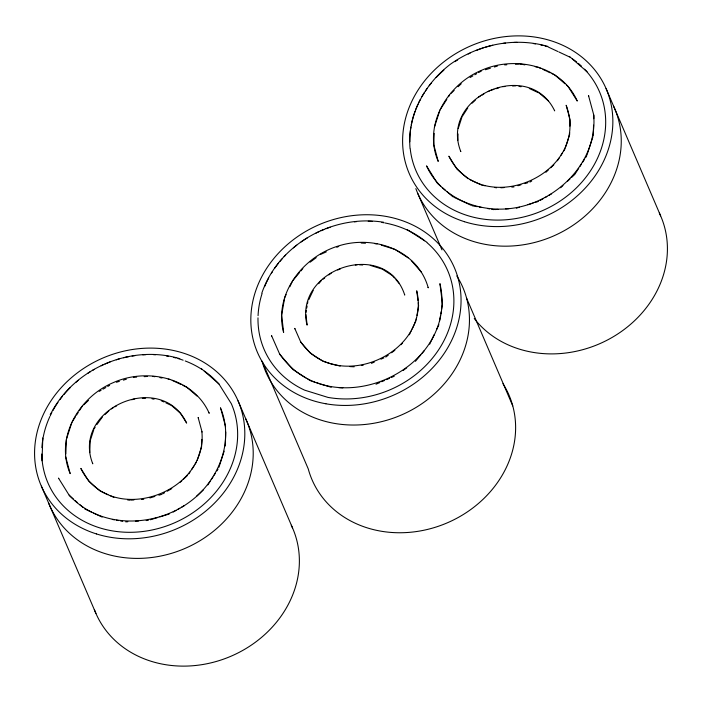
<?xml version="1.0" encoding="UTF-8"?>
<svg xmlns="http://www.w3.org/2000/svg" width="702" height="702" viewBox="0 0 702 702"><rect width="100%" height="100%" fill="white"/><g stroke="black" fill="none" stroke-linecap="round" stroke-linejoin="round"><path stroke-width="1.05" d="M42.006 460.793L42.813 437.653M65.856 453.896L66.357 439.443M89.777 452.597L90.189 440.751M201.86 431.528C208.134 494.559 109.31 527.667 80.835 468.401L88.785 481.203L99.991 490.926M201.825 439.443L201.571 446.849L197.174 460.38M225.219 445.981L225.702 431.993M410.047 148.57C407.169 115.497 424.499 84.029 450.359 64.259C478.334 44.366 514.601 36.837 547.823 46.42M434.178 133.415L433.783 144.77L438.215 161.407L437.995 160.898C422.981 124.991 447.341 84.6 481.247 70.437C514.785 55.344 560.942 65.093 577.044 100.553L577.263 101.062L568.093 86.486L566.532 85.126M457.818 140.374L458.046 133.906M569.682 132.502L569.603 134.626L565.215 148.157M569.901 126.158L570.121 119.814L566.163 105.274C591.821 173.938 481.581 221.639 448.876 156.177L456.827 168.98L468.032 178.703M593.673 114.952C597.753 160.565 559.266 199.833 516.119 207.669C481.344 214.11 441.707 199.35 426.526 165.874L437.425 183.362L440.68 186.197M593.181 135.916L593.559 125.149M593.778 118.691L593.892 115.461L588.513 95.577L588.732 96.086M305.975 312.416L306.353 310.258M306.73 308.099L307.107 305.94M307.485 303.79L307.862 301.632M416.207 319.603L416.576 317.488M416.944 315.373L418.611 305.844L418.243 302.729M439.478 321.463L440.417 316.075M440.795 313.917L441.172 311.767M441.549 309.608L442.488 304.22L439.943 283.643C459.915 371.016 330.291 427.421 279.563 353.826M66.681 438.425L71.964 422.156M90.505 439.777L93.664 430.054M218.936 467.26L224.166 451.158M434.389 127.22L439.671 110.951M458.231 128.527L462.013 116.857M586.977 155.037L592.857 136.916M261.846 293.059C278.641 243.971 333.108 214.013 383.704 222.271M286.109 294.603L284.714 297.56L281.642 315.128L283.643 332.353L283.424 331.844C273.938 293.875 302.904 256.616 338.496 245.946C373.569 234.696 417.778 249.965 428.238 287.82L428.018 287.311M289.838 286.741L292.172 281.818M308.748 299.745L313.206 290.347M409.336 334.766L411.118 331.002M412.013 329.124L416.023 320.665M429.685 344.173L434.301 334.433M436.609 329.563L438.917 324.693M50.202 414.882C73.245 368.647 130.291 343.954 179.791 358.643M72.534 421.279L75.368 416.883M76.509 415.128L78.212 412.486M79.344 410.731L82.187 406.335M93.971 429.08L95.13 427.299M96.85 424.631L102.466 416.9M188.785 473.885L189.944 472.104M191.664 469.436L193.963 465.874M195.112 464.092L196.262 462.311M439.996 109.942L446.814 99.386M448.517 96.744L449.657 94.989M207.836 484.95L210.1 481.44M211.241 479.685L212.943 477.053M214.075 475.298L215.207 473.534M216.909 470.902L218.041 469.147M462.592 115.97L467.769 107.959M557.406 160.776L559.125 158.099M560.854 155.432L562.574 152.764M563.724 150.983L564.873 149.201M578.711 168.34L574.736 174.491L571.603 177.439M579.843 166.585L581.546 163.952M582.678 162.188L584.38 159.556M585.512 157.801L586.653 156.046M292.637 280.835L299.438 272.657M300.789 271.025L302.834 268.568M318.717 283.722L321.472 280.405M401.079 344.7L402.457 343.05M415.426 361.319L420.858 354.791M422.218 353.15L424.254 350.702M83.757 404.852L88.47 400.421M104.852 414.654L108.836 410.916M451.009 93.366L454.15 90.418M458.081 86.723L461.223 83.766M472.095 103.185L475.28 100.184M180.265 482.256L181.853 480.756M183.441 479.264L187.416 475.526M196.499 496.305L203.562 489.663M545.91 172.28L548.297 170.033M550.684 167.787L553.869 164.794M560.617 187.767L562.969 185.556M567.681 181.125L570.033 178.913M310.108 262.206L316.225 257.643M323.104 279.185L324.728 277.974M328.808 274.93L331.256 273.096M385.758 357.081L388.241 355.221M391.558 352.755L394.875 350.28M403.22 370.428L406.712 367.83M470.068 77.518L472.92 75.877M474.815 74.781L476.719 73.684M478.615 72.587L481.467 70.946M478.466 97.192L480.238 96.174M482.011 95.147L483.792 94.121M488.223 91.558L490.005 90.54M99.175 391.391L101.079 390.294M102.975 389.198L105.826 387.548M107.731 386.451L109.626 385.363M111.311 408.906L113.083 407.88M114.865 406.862L116.637 405.835M529.896 182.09L531.704 181.055M540.242 200.377L543.085 198.736M544.98 197.639L546.884 196.551M548.78 195.454L551.623 193.813M162.759 493.796L164.566 492.76M167.269 491.198L171.779 488.592M173.148 512.056L176 510.415M177.896 509.319L179.791 508.222M181.686 507.125L184.529 505.484M320.586 254.387L326.307 251.878M336.802 247.288L338.715 246.455M337.723 270.016L340.549 268.787M371.428 363.355L374.289 362.1M380.984 359.17L383.845 357.915M376.009 384.222L379.843 382.546M381.765 381.704L384.643 380.449M386.565 379.606L389.443 378.343M391.365 377.5L394.243 376.246M485.442 69.735L490.408 68.217M494.392 67.006L497.367 66.102M490.988 90.242L493.927 89.347M495.884 88.742L498.832 87.847M517.944 185.732L520.937 184.828M524.921 183.608L527.904 182.695M516.339 208.178L519.48 207.222M527.869 204.668L533.108 203.071M535.196 202.43L538.346 201.474M116.409 382.257L119.393 381.353M123.368 380.142L126.351 379.229M131.774 399.771L134.714 398.876M149.912 497.955L154.888 496.437M158.871 495.226L161.864 494.313M150.395 519.761L157.731 517.523M159.828 516.891L169.261 514.013M355.335 265.084L357.336 264.707M361.311 365.479L363.346 365.101M504.659 64.909L506.818 64.768M515.435 64.215L518.673 64.005M502.755 86.653L504.931 86.513M512.574 86.021L515.847 85.811M500.877 187.794L504.15 187.583M511.784 187.092L513.969 186.951M494.822 209.565L498.051 209.363M505.58 208.871L508.81 208.661M133.389 377.343L136.627 377.132M144.164 376.649L147.402 376.439M142.348 398.385L145.621 398.174M130.66 500.157L133.933 499.947M141.567 499.455L143.743 499.315M125.711 521.858L127.861 521.718M135.389 521.235L138.619 521.024M146.148 520.542L148.297 520.401M361.205 243.024L365.461 243.243M375.043 243.734L377.167 243.848M359.494 264.821L362.723 264.987M340.18 366.084L330.563 363.654M349.877 366.584L354.185 366.804M338.645 387.644L342.892 387.864M519.743 63.935L524.903 64.865M535.222 66.716L537.284 67.085M518.98 86.372L521.068 86.741M482.985 185.381L485.073 185.758M494.471 187.443L496.56 187.82M472.113 205.756L477.263 206.678M479.326 207.046L481.379 207.415M487.565 208.529L489.627 208.898M491.69 209.266L493.743 209.635M152.738 376.342L154.8 376.711M159.959 377.641L162.03 378.009M168.217 379.124L170.279 379.492M151.983 398.78L154.071 399.157M127.483 499.85L129.572 500.228M112.311 519.454L114.373 519.822M116.435 520.2L118.498 520.568M120.56 520.937L122.622 521.305M381.335 245.138L394.884 249.35M370.27 265.374L382.221 269.085M324.026 361.618L329.624 363.364M311.6 381.177L314.698 382.134M316.76 382.774L319.858 383.74M320.884 384.055L331.204 387.267M548.043 46.929L557.923 51.536M558.915 51.992L569.778 57.064M538.32 67.269L541.067 68.55M542.9 69.401L546.568 71.113M547.481 71.543L550.228 72.824M552.062 73.675L554.808 74.956L564.97 83.775M529.308 88.487L538.583 92.813M470.015 179.633L481.941 185.196M453.861 197.244L471.147 205.309M172.218 380.396L180.949 384.468M182.889 385.372L186.767 387.179L196.929 395.998M161.267 400.71L164.049 402.009M165.909 402.878L171.472 405.475L180.44 413.25L186.627 423.095L186.407 422.586C160.521 369.884 71.069 409.012 92.769 463.82L92.55 463.311M100.983 491.391L107.941 494.638M109.924 495.559L113.9 497.42M84.863 509.02L91.585 512.153M93.506 513.048L102.15 517.084M407.046 229.528L426.886 242.234M395.761 249.912L408.169 257.853M383.073 269.629L392.392 275.596L394.48 278.01M311.293 353.782L323.087 361.328M305.958 377.895L293.032 369.621L279.773 354.334L271.498 335.521L271.709 336.03M307.801 379.08L310.574 380.853M569.559 56.555L587.065 71.744M539.513 93.252L548.473 101.027M442.313 187.609L445.568 190.435M447.2 191.848L452.895 196.797M201.518 368.778L219.024 383.968M69.173 495.077C99.807 529.132 154.773 527.869 190.005 501.693C218.445 480.721 234.652 441.672 220.472 407.801L220.691 408.31M73.456 499.122L69.384 495.586L58.485 478.097L58.705 478.606M75.088 500.535L77.536 502.658M79.975 504.773L83.231 507.607M411.354 260.626L421.314 272.113M395.875 279.624L399.368 283.652M300.57 341.62C336.425 395.094 431.888 353.536 416.707 290.795L418.006 300.649M310.389 353.194L300.789 342.128L294.735 328.369L294.954 328.869M606.072 88.557L660.635 215.865M554.448 110.363L554.668 110.872C529.273 57.467 439.013 96.525 460.81 151.597L460.591 151.097M466.593 298.183L512.758 405.905M417.795 193.498L441.962 249.877M404.519 294.55L404.738 295.059C386.302 237.811 293.726 268.392 306.923 324.614L307.134 325.123L305.914 314.549M238.031 400.781L292.594 528.088M209.003 412.776L209.222 413.285C193.366 377.457 146.911 367.471 113.206 382.66C79.3 396.823 54.94 437.214 69.963 473.122L70.174 473.631L65.742 456.993M198.341 418.006L198.131 417.497L202.079 432.037M41.365 486.135L95.928 613.443M220.963 409.327L225.579 426.667M456.8 275.956A107.195 93.015 -23.2 0 1 401.834 414.803A107.195 93.015 -23.2 0 1 262.074 361.17L308.248 468.892A107.195 93.015 -23.2 0 0 448.008 522.525A107.195 93.015 -23.2 0 0 502.965 383.678M427.106 242.743A99.886 86.679 -23.2 0 1 439.373 348.648A99.886 86.679 -23.2 0 1 327.957 397.402L304.615 390.145A99.886 86.679 -23.2 0 1 257.994 317.822M258.064 315.689A99.886 86.679 -23.2 0 1 262.065 293.568M264.584 286.697A99.886 86.679 -23.2 0 1 268.699 278.01M271.367 273.35A99.886 86.679 -23.2 0 1 272.508 271.534M274.807 268.103A99.886 86.679 -23.2 0 1 278.58 263.057M279.922 261.416A99.886 86.679 -23.2 0 1 281.993 258.994M284.143 256.642A99.886 86.679 -23.2 0 1 285.609 255.107M293.41 247.867A99.886 86.679 -23.2 0 1 296.77 245.147M301.14 241.918A99.886 86.679 -23.2 0 1 307.494 237.767M316.032 233.082A99.886 86.679 -23.2 0 1 318.989 231.66M320.989 230.765A99.886 86.679 -23.2 0 1 324.017 229.493M326.053 228.694A99.886 86.679 -23.2 0 1 330.151 227.22M354.422 221.85A99.886 86.679 -23.2 0 1 356.555 221.648M368.234 221.253A99.886 86.679 -23.2 0 1 372.49 221.428M381.888 222.446A99.886 86.679 -23.2 0 1 383.924 222.78M384.977 222.973A99.886 86.679 -23.2 0 1 424.675 240.725M659.318 213.004A107.195 93.015 -23.2 0 1 613.539 336.6A107.195 93.015 -23.2 0 1 476.939 321.832M476.254 321.025A107.195 93.015 -23.2 0 1 474.254 318.541M613.601 106.23A107.195 93.015 -23.2 0 1 551.614 236.811A107.195 93.015 -23.2 0 1 415.856 188.601M584.494 69.182A99.886 86.679 -23.2 0 1 544.524 209.731A99.886 86.679 -23.2 0 1 410.266 149.078M409.792 141.795A99.886 86.679 -23.2 0 1 410.889 126.992M411.258 124.895A99.886 86.679 -23.2 0 1 415.04 111.293M415.821 109.231A99.886 86.679 -23.2 0 1 417.988 104.159M418.918 102.22A99.886 86.679 -23.2 0 1 420.375 99.377M421.937 96.56A99.886 86.679 -23.2 0 1 424.192 92.857M425.386 91.032A99.886 86.679 -23.2 0 1 427.246 88.338M429.203 85.705A99.886 86.679 -23.2 0 1 431.239 83.143M436.135 77.571A99.886 86.679 -23.2 0 1 443.875 70.147M454.975 61.671A99.886 86.679 -23.2 0 1 457.704 59.898M468.19 54.045A99.886 86.679 -23.2 0 1 470.156 53.106M476.105 50.526A99.886 86.679 -23.2 0 1 483.283 47.92M485.363 47.262A99.886 86.679 -23.2 0 1 492.734 45.279M503.308 43.348A99.886 86.679 -23.2 0 1 505.44 43.085M514.031 42.445A99.886 86.679 -23.2 0 1 517.234 42.374M533.353 43.542A99.886 86.679 -23.2 0 1 535.512 43.893M540.83 44.963A99.886 86.679 -23.2 0 1 542.927 45.472M544.998 46.025A99.886 86.679 -23.2 0 1 547.034 46.613M572.428 58.845A99.886 86.679 -23.2 0 1 576.693 62.039M578.334 63.391A99.886 86.679 -23.2 0 1 581.502 66.216M291.277 525.228A107.195 93.015 -23.2 0 1 230.861 656.282A107.195 93.015 -23.2 0 1 94.349 609.538M245.56 418.453A107.195 93.015 -23.2 0 1 184.696 548.56A107.195 93.015 -23.2 0 1 48.561 502.807M41.76 454.018A99.886 86.679 -23.2 0 0 158.09 528.562A99.886 86.679 -23.2 0 0 231.327 403.694L219.243 384.477A99.886 86.679 -23.2 0 0 204.387 371.068M41.892 447.665A99.886 86.679 -23.2 0 1 43.033 438.162M43.226 437.118A99.886 86.679 -23.2 0 1 49.956 416.383M50.421 415.391A99.886 86.679 -23.2 0 1 51.843 412.548M52.843 410.661A99.886 86.679 -23.2 0 1 57.959 402.351M59.854 399.675A99.886 86.679 -23.2 0 1 62.513 396.209M63.9 394.524A99.886 86.679 -23.2 0 1 70.332 387.504M75.834 382.371A99.886 86.679 -23.2 0 1 78.308 380.291M87.838 373.297A99.886 86.679 -23.2 0 1 90.593 371.542M92.462 370.419A99.886 86.679 -23.2 0 1 94.358 369.322M101.132 365.795A99.886 86.679 -23.2 0 1 103.097 364.873M105.072 363.996A99.886 86.679 -23.2 0 1 110.091 361.951M116.286 359.81A99.886 86.679 -23.2 0 1 119.428 358.862M123.64 357.757A99.886 86.679 -23.2 0 1 128.914 356.607M132.081 356.046A99.886 86.679 -23.2 0 1 135.267 355.572M142.769 354.826A99.886 86.679 -23.2 0 1 145.99 354.668M153.431 354.668A99.886 86.679 -23.2 0 1 155.528 354.756M166.392 355.932A99.886 86.679 -23.2 0 1 168.541 356.309M173.842 357.441A99.886 86.679 -23.2 0 1 175.93 357.967M177.983 358.538A99.886 86.679 -23.2 0 1 183.143 360.196M185.223 360.96A99.886 86.679 -23.2 0 1 201.737 369.287M325.912 403.782A107.195 93.015 -23.2 0 0 458.195 278.597A107.195 93.015 -23.2 0 0 283.713 247.894A107.195 93.015 -23.2 0 0 325.912 403.782M464.478 221.709A107.195 93.015 -23.2 0 0 612.337 112.083A107.195 93.015 -23.2 0 0 446.393 59.907A107.195 93.015 -23.2 0 0 464.478 221.709M96.446 533.932A107.195 93.015 -23.2 0 0 244.296 424.306A107.195 93.015 -23.2 0 0 78.352 372.13A107.195 93.015 -23.2 0 0 96.446 533.932"/></g></svg>
